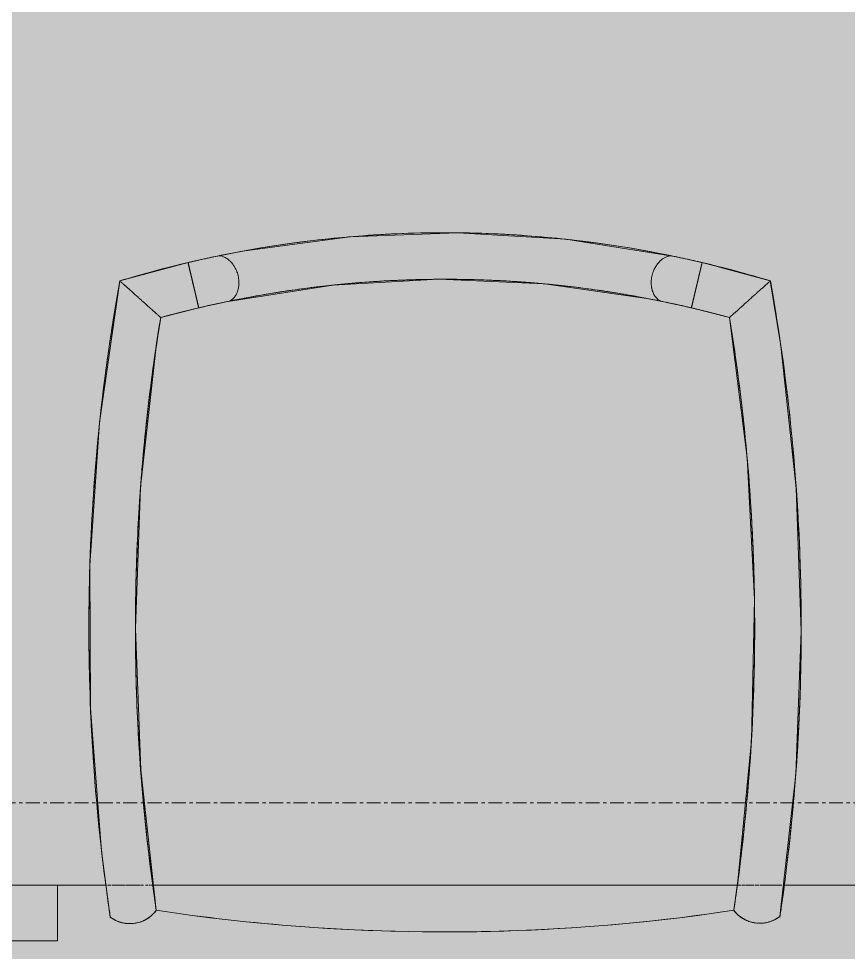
# Model space of a CAD drawing. Header units: inches. Extents: x -203 to 2070, y -968 to 768.
# Drawn here: x 357.58 to 387.41, y -218.68 to -185.12 of the extents above; entities that cross this region are included whole.
import ezdxf

# ---------------------------------------------------------------- set-up
doc = ezdxf.new("R2010")
doc.units = ezdxf.units.IN
doc.header["$MEASUREMENT"] = 0
doc.linetypes.add('Grid Line 1_2_', pattern=[0.875, 0.5, -0.125, 0.125, -0.125])
for name, color, linetype, lineweight in [('A-DETL-GENF', 92, 'Continuous', 9), ('I-FURN', 30, 'Continuous', 9), ('S-GRID', 1, 'Continuous', 9)]:
    doc.layers.add(name, color=color, linetype=linetype, lineweight=lineweight)

# ---------------------------------------------------------------- blocks, each defined once
blk = doc.blocks.new('F-Chairs1 - Side 05-V26-LEVEL 8 - POWER _ SIGNAL')
at = {"layer": 'I-FURN'}
for p, q in [((-9.242, -1.073), (-11.695, -1.733)), ((-9.196, -1.062), (-9.242, -1.073)), ((-8.858, -2.702), (-9.242, -1.073)), ((-9.242, -1.073), (-9.216, -1.182)), ((-9.235, -1.101), (-8.865, -2.674)), ((-8.865, -2.674), (-9.235, -1.101)), ((-9.216, -1.182), (-9.185, -1.312)), ((-9.185, -1.312), (-9.146, -1.48)), ((9.242, -1.073), (8.858, -2.702)), ((9.235, -1.101), (8.863, -2.681)), ((8.863, -2.681), (9.235, -1.101)), ((9.1, -1.677), (9.242, -1.073)), ((9.242, -1.073), (9.196, -1.062)), ((11.695, -1.733), (9.242, -1.073)), ((-9.146, -1.48), (-9.05, -1.887)), ((9.05, -1.887), (9.1, -1.677)), ((-9.05, -1.887), (-9, -2.098)), ((-2.015, -1.726), (-2.068, -1.729)), ((-2.068, -1.729), (-2.015, -1.726)), ((-1.939, -1.722), (-1.877, -1.719)), ((1.877, -1.719), (1.939, -1.722)), ((2.068, -1.729), (2.015, -1.726)), ((2.015, -1.726), (2.068, -1.729)), ((9.007, -2.069), (9.05, -1.887)), ((-9, -2.098), (-8.954, -2.295)), ((-8.954, -2.295), (-8.914, -2.463)), ((8.863, -2.681), (9.007, -2.069)), ((-8.914, -2.463), (-8.884, -2.593)), ((-8.884, -2.593), (-8.865, -2.674)), ((-8.865, -2.674), (-8.858, -2.702)), ((8.858, -2.702), (8.863, -2.681)), ((-10.224, -3.05), (-8.858, -2.702)), ((8.858, -2.702), (10.224, -3.05)), ((-10.988, -18.666), (-10.995, -18.568)), ((-12.562, -20.065), (-12.564, -20.041))]:
    blk.add_line(p, q, dxfattribs=at)
at = {"layer": 'I-FURN', "flags": 128}
for points in [[(8.177, -0.838), (4.337, -0.234), (0.456, -0.003), (-3.429, -0.146), (-7.282, -0.663), (-8.177, -0.838)], [(-7.794, -2.467), (-4.033, -1.884), (-0.232, -1.674), (3.57, -1.838), (7.338, -2.376), (7.794, -2.467)], [(-11.695, -1.733), (-12.419, -6.826), (-12.77, -11.959), (-12.747, -17.103), (-12.348, -22.232), (-12.036, -24.605)], [(12.04, -24.579), (12.61, -19.466), (12.806, -14.326), (12.627, -9.184), (12.075, -4.07), (11.695, -1.733)], [(-10.381, -24.358), (-10.944, -19.307), (-11.133, -14.227), (-10.947, -9.147), (-10.387, -4.095), (-10.224, -3.05)], [(10.224, -3.05), (10.861, -8.093), (11.125, -13.169), (11.014, -18.251), (10.529, -23.311), (10.381, -24.358)], [(-11.157, -24.825), (-10.968, -24.781), (-10.798, -24.711), (-10.654, -24.625), (-10.539, -24.533), (-10.454, -24.448), (-10.4, -24.383), (-10.381, -24.358)], [(10.381, -24.358), (10.4, -24.383), (10.454, -24.446), (10.54, -24.529), (10.655, -24.619), (10.8, -24.703), (10.97, -24.77), (11.158, -24.812)], [(-12.036, -24.605), (-12.011, -24.623), (-11.94, -24.669), (-11.833, -24.726), (-11.696, -24.78), (-11.533, -24.821), (-11.35, -24.838), (-11.157, -24.825)], [(11.158, -24.812), (11.352, -24.823), (11.536, -24.804), (11.699, -24.761), (11.836, -24.705), (11.943, -24.646), (12.014, -24.598), (12.04, -24.579)]]:
    blk.add_lwpolyline(points, dxfattribs=at)
at = {"layer": 'I-FURN'}
for centre, radius, start, end in [((0, -40.335), 40.335, 73.1446, 106.8554), ((0, -40.335), 40.335, 93.394, 97.5178), ((0, -40.335), 40.335, 92.5119, 93.394), ((0, -40.335), 40.335, 87.4881, 92.5119), ((0, -40.335), 40.335, 86.606, 87.4881), ((0, -40.335), 40.335, 82.4822, 86.606), ((0, -40.335), 40.335, 99.3538, 101.5989), ((0, -40.335), 40.335, 97.5178, 99.3538), ((0, -40.335), 40.335, 80.6462, 82.4822), ((0, -40.335), 40.335, 78.4011, 80.6462), ((0, -40.335), 40.335, 102.6775, 102.9879), ((0, -40.335), 40.335, 102.2487, 102.6744), ((0, -40.335), 40.335, 101.6533, 102.1884), ((0, -40.335), 40.335, 77.8116, 78.3467), ((0, -40.335), 40.335, 77.3256, 77.7501), ((0, -40.335), 40.335, 77.0121, 77.3225), ((0, -40.335), 40.335, 103.2455, 106.8554), ((0, -40.335), 40.335, 102.9888, 103.1789), ((0, -40.335), 40.335, 76.8211, 77.0112), ((0, -40.335), 40.335, 73.1446, 76.7545), ((0, -40.335), 38.662, 74.6661, 105.3339), ((0, -40.335), 38.662, 87.2451, 92.7549), ((0, -40.335), 38.662, 87.2451, 92.7549), ((0, -40.335), 38.662, 87.5148, 92.4852), ((57.799, -14.206), 70.605, 169.82435, 179.00397), ((57.799, -14.206), 70.605, 169.82435, 173.55311), ((0, -40.335), 38.662, 94.045, 98.1478), ((0, -40.335), 38.662, 94.045, 98.1478), ((0, -40.335), 38.662, 97.5013, 97.6738), ((0, -40.335), 38.662, 96.8366, 97.5013), ((0, -40.335), 38.662, 94.2867, 96.8366), ((0, -40.335), 38.662, 93.7315, 94.2867), ((0, -40.335), 38.662, 93.117, 94.045), ((0, -40.335), 38.662, 93.117, 94.045), ((0, -40.335), 38.662, 93.0972, 93.7315), ((0, -40.335), 38.662, 92.8747, 93.0839), ((0, -40.335), 38.662, 92.7549, 92.9875), ((0, -40.335), 38.662, 92.7549, 92.9875), ((0, -40.335), 38.662, 92.6577, 92.7825), ((0, -40.335), 38.662, 92.4986, 92.6399), ((0, -40.335), 38.662, 87.3601, 87.5014), ((0, -40.335), 38.662, 87.2175, 87.3423), ((0, -40.335), 38.662, 87.0125, 87.2451), ((0, -40.335), 38.662, 87.0125, 87.2451), ((0, -40.335), 38.662, 86.9508, 87.1253), ((0, -40.335), 38.662, 86.2685, 86.9028), ((0, -40.335), 38.662, 85.955, 86.883), ((0, -40.335), 38.662, 85.955, 86.883), ((0, -40.335), 38.662, 85.7133, 86.2685), ((0, -40.335), 38.662, 81.8522, 85.955), ((0, -40.335), 38.662, 81.8522, 85.955), ((0, -40.335), 38.662, 83.1634, 85.7133), ((0, -40.335), 38.662, 82.4987, 83.1634), ((0, -40.335), 38.662, 82.3262, 82.4987), ((-57.799, -14.206), 70.605, 0.99603, 10.17565), ((-57.799, -14.206), 70.605, 6.451, 10.17565), ((0, -40.335), 38.662, 100.1122, 105.3339), ((0, -40.335), 38.662, 100.1122, 105.3339), ((0, -40.335), 38.662, 100.7167, 103.2455), ((0, -40.335), 38.662, 99.3286, 100.7167), ((0, -40.335), 38.662, 99.5801, 100.1122), ((0, -40.335), 38.662, 99.5801, 100.1122), ((0, -40.335), 38.662, 99.326, 99.5801), ((0, -40.335), 38.662, 99.326, 99.5801), ((0, -40.335), 38.662, 98.9103, 99.3286), ((0, -40.335), 38.662, 98.9724, 99.326), ((0, -40.335), 38.662, 98.9724, 99.326), ((0, -40.335), 38.662, 98.3481, 98.9724), ((0, -40.335), 38.662, 98.3481, 98.9724), ((0, -40.335), 38.662, 98.6332, 98.9103), ((0, -40.335), 38.662, 98.3082, 98.6332), ((0, -40.335), 38.662, 98.1478, 98.3481), ((0, -40.335), 38.662, 98.1478, 98.3481), ((0, -40.335), 38.662, 97.6738, 98.3082), ((0, -40.335), 38.662, 81.6918, 82.3262), ((0, -40.335), 38.662, 81.6519, 81.8522), ((0, -40.335), 38.662, 81.6519, 81.8522), ((0, -40.335), 38.662, 81.3668, 81.6918), ((0, -40.335), 38.662, 81.0276, 81.6519), ((0, -40.335), 38.662, 81.0276, 81.6519), ((0, -40.335), 38.662, 81.0897, 81.3668), ((0, -40.335), 38.662, 80.6714, 81.0897), ((0, -40.335), 38.662, 80.674, 81.0276), ((0, -40.335), 38.662, 80.674, 81.0276), ((0, -40.335), 38.662, 80.4199, 80.674), ((0, -40.335), 38.662, 80.4199, 80.674), ((0, -40.335), 38.662, 79.2833, 80.6714), ((0, -40.335), 38.662, 79.8878, 80.4199), ((0, -40.335), 38.662, 79.8878, 80.4199), ((0, -40.335), 38.662, 74.6661, 79.8878), ((0, -40.335), 38.662, 74.6661, 79.8878), ((0, -40.335), 38.662, 76.7545, 79.2833), ((0, -40.335), 38.662, 104.2897, 105.3339), ((0, -40.335), 38.662, 103.2455, 104.2897), ((0, -40.335), 38.662, 75.7103, 76.7545), ((0, -40.335), 38.662, 74.6661, 75.7103), ((57.799, -14.206), 68.932, 170.68555, 178.94943), ((57.799, -14.206), 68.932, 170.68555, 174.96828), ((57.799, -14.206), 68.932, 170.68555, 174.96828), ((57.799, -14.206), 68.932, 170.68555, 174.79891), ((-57.799, -14.206), 68.932, 1.05057, 9.31445), ((-57.799, -14.206), 68.932, 5.03172, 9.31445), ((-57.799, -14.206), 68.932, 5.03172, 9.31445), ((-57.799, -14.206), 68.932, 5.20087, 9.31445), ((57.799, -14.206), 70.605, 173.55332, 177.28193), ((-57.799, -14.206), 70.605, 2.72629, 6.4509), ((57.799, -14.206), 68.932, 174.80686, 174.98038), ((-57.799, -14.206), 68.932, 5.01953, 5.19293), ((57.799, -14.206), 68.932, 174.98081, 176.40402), ((57.799, -14.206), 68.932, 174.98081, 176.40402), ((57.799, -14.206), 68.932, 175.13146, 176.40416), ((57.799, -14.206), 68.932, 174.98038, 175.13107), ((-57.799, -14.206), 68.932, 4.86871, 5.01953), ((-57.799, -14.206), 68.932, 3.59598, 5.01919), ((-57.799, -14.206), 68.932, 3.59598, 5.01919), ((-57.799, -14.206), 68.932, 3.59571, 4.86854), ((57.799, -14.206), 68.932, 176.40402, 178.94943), ((57.799, -14.206), 68.932, 176.40402, 178.94943), ((57.799, -14.206), 68.932, 176.40416, 178.92047), ((-57.799, -14.206), 68.932, 1.85643, 3.59598), ((-57.799, -14.206), 68.932, 1.85643, 3.59598), ((-57.799, -14.206), 68.932, 1.40712, 3.59571), ((57.799, -14.206), 70.605, 177.28228, 178.87472), ((-57.799, -14.206), 70.605, 359.00156, 2.72616), ((-57.799, -14.206), 68.932, 1.34675, 1.85643), ((-57.799, -14.206), 68.932, 1.34675, 1.85643), ((-57.799, -14.206), 68.932, 1.07911, 1.40712), ((-57.799, -14.206), 68.932, 1.05057, 1.34675), ((-57.799, -14.206), 68.932, 1.05057, 1.34675), ((57.799, -14.206), 70.605, 178.90345, 181.01076), ((57.799, -14.206), 70.605, 179.00397, 188.46918), ((57.799, -14.206), 68.932, 178.94943, 188.46918), ((57.799, -14.206), 68.932, 178.94943, 179.25127), ((57.799, -14.206), 68.932, 178.94943, 179.25127), ((57.799, -14.206), 68.932, 178.96994, 179.25042), ((-57.799, -14.206), 68.932, 351.53082, 1.05057), ((-57.799, -14.206), 68.932, 0.88407, 1.05057), ((-57.799, -14.206), 68.932, 0.88407, 1.05057), ((-57.799, -14.206), 68.932, 0.74938, 1.02966), ((-57.799, -14.206), 70.605, 351.53082, 0.99603), ((57.799, -14.206), 68.932, 179.25127, 182.33188), ((57.799, -14.206), 68.932, 179.25127, 182.33188), ((57.799, -14.206), 68.932, 179.25042, 179.54756), ((-57.799, -14.206), 68.932, 0.74873, 0.88116), ((-57.799, -14.206), 68.932, 0.74873, 0.88116), ((-57.799, -14.206), 68.932, 0.42286, 0.74938), ((-57.799, -14.206), 68.932, 0.19122, 0.74873), ((-57.799, -14.206), 68.932, 0.19122, 0.74873), ((57.799, -14.206), 68.932, 179.57736, 179.70845), ((-57.799, -14.206), 68.932, 359.73817, 0.42264), ((57.799, -14.206), 68.932, 179.70845, 182.3298), ((-57.799, -14.206), 68.932, 357.66812, 0.19122), ((-57.799, -14.206), 68.932, 357.66812, 0.19122), ((-57.799, -14.206), 68.932, 357.66849, 359.73817), ((-57.799, -14.206), 70.605, 355.27682, 359.00142), ((57.799, -14.206), 70.605, 181.01125, 184.73961), ((57.799, -14.206), 68.932, 182.3298, 183.71571), ((57.799, -14.206), 68.932, 182.33188, 183.62751), ((57.799, -14.206), 68.932, 182.33188, 183.62751), ((-57.799, -14.206), 68.932, 356.28366, 357.66849), ((-57.799, -14.206), 68.932, 356.32675, 357.66812), ((-57.799, -14.206), 68.932, 356.32675, 357.66812), ((57.799, -14.206), 68.932, 183.62751, 183.85438), ((57.799, -14.206), 68.932, 183.70931, 183.85438), ((57.799, -14.206), 68.932, 183.72166, 183.85993), ((-57.799, -14.206), 68.932, 356.13974, 356.27773), ((-57.799, -14.206), 68.932, 356.13931, 356.25766), ((-57.799, -14.206), 68.932, 356.13931, 356.25766), ((57.799, -14.206), 68.932, 183.86069, 187.71488), ((57.799, -14.206), 68.932, 183.86069, 187.71488), ((57.799, -14.206), 68.932, 183.86444, 184.02236), ((57.799, -14.206), 68.932, 184.02327, 184.2414), ((-57.799, -14.206), 68.932, 352.28512, 356.13931), ((-57.799, -14.206), 68.932, 352.28512, 356.13931), ((-57.799, -14.206), 68.932, 352.28536, 355.97673), ((-57.799, -14.206), 68.932, 355.97699, 356.13974), ((57.799, -14.206), 68.932, 184.2414, 187.71453), ((57.799, -14.206), 70.605, 184.75956, 187.5306), ((-57.799, -14.206), 70.605, 352.46934, 355.27667), ((57.799, -14.206), 70.605, 187.5306, 188.46918), ((57.799, -14.206), 68.932, 187.71488, 188.46918), ((57.799, -14.206), 68.932, 187.71488, 188.46918), ((57.799, -14.206), 68.932, 187.71453, 188.46918), ((-57.799, -14.206), 68.932, 351.53082, 352.28512), ((-57.799, -14.206), 68.932, 351.53082, 352.28512), ((-57.799, -14.206), 68.932, 351.53082, 352.28536), ((-57.799, -14.206), 70.605, 351.55193, 352.46934), ((-11.331, -23.657), 1.181, 233.3697, 323.5686), ((-11.331, -23.657), 1.181, 312.227, 318.2596), ((-11.331, -23.657), 1.181, 318.2743, 322.1782), ((0, 44.544), 69.68, 261.43212, 278.56788), ((0, 44.544), 69.68, 261.43212, 265.71606), ((0, 44.544), 69.68, 261.43212, 278.56788), ((0, 44.544), 69.68, 265.71606, 278.56788), ((11.32, -23.642), 1.181, 217.315, 307.5275), ((11.32, -23.642), 1.181, 218.6849, 222.5379), ((11.32, -23.642), 1.181, 222.5396, 228.5111), ((-11.331, -23.657), 1.181, 234.7796, 238.7179), ((-11.331, -23.657), 1.181, 238.7253, 244.758), ((-11.331, -23.657), 1.181, 247.1977, 251.8355), ((-11.331, -23.657), 1.181, 251.8554, 258.0639), ((-11.331, -23.657), 1.181, 260.1402, 269.0597), ((-11.331, -23.657), 1.181, 274.0857, 278.5104), ((-11.331, -23.657), 1.181, 278.5282, 282.8621), ((-11.331, -23.657), 1.181, 287.9758, 297.7975), ((-11.331, -23.657), 1.181, 298.8314, 305.1492), ((-11.331, -23.657), 1.181, 305.1735, 309.7365), ((11.32, -23.642), 1.181, 231.1729, 235.5428), ((11.32, -23.642), 1.181, 235.5498, 243.09), ((11.32, -23.642), 1.181, 243.8054, 252.6812), ((11.32, -23.642), 1.181, 257.9769, 262.1071), ((11.32, -23.642), 1.181, 262.1174, 266.8039), ((11.32, -23.642), 1.181, 271.6031, 280.5478), ((11.32, -23.642), 1.181, 282.9504, 288.865), ((11.32, -23.642), 1.181, 288.8834, 293.7319), ((11.32, -23.642), 1.181, 295.9856, 302.0864), ((11.32, -23.642), 1.181, 302.1085, 306.0957)]:
    blk.add_arc(centre, radius, start, end, dxfattribs=at)
for points, knots in [([(-9.242, -1.073), (-9.241, -1.073), (-9.21, -1.066), (-9.058, -1.03), (-8.742, -0.958), (-8.385, -0.881), (-8.177, -0.838)], [0, 0, 0, 0, 0.2, 0.4, 0.7, 1, 1, 1, 1]), ([(-8.177, -0.838), (-8.11, -0.825), (-8.002, -0.838), (-7.863, -0.912), (-7.786, -0.97), (-7.727, -1.022), (-7.68, -1.072), (-7.644, -1.116), (-7.61, -1.163), (-7.567, -1.227), (-7.521, -1.312), (-7.483, -1.399), (-7.452, -1.494), (-7.428, -1.594), (-7.415, -1.685), (-7.41, -1.768), (-7.412, -1.846), (-7.419, -1.921), (-7.429, -1.991), (-7.445, -2.056), (-7.465, -2.119), (-7.489, -2.177), (-7.523, -2.247), (-7.574, -2.323), (-7.665, -2.417), (-7.74, -2.455), (-7.794, -2.467)], [-1, -1, -1, -1, -0.861111, -0.791667, -0.756944, -0.722222, -0.6875, -0.670139, -0.652778, -0.618056, -0.583333, -0.548611, -0.513889, -0.479167, -0.444444, -0.416667, -0.388889, -0.361111, -0.333333, -0.305556, -0.277778, -0.25, -0.222222, -0.166667, -0.111111, 0, 0, 0, 0]), ([(7.794, -2.467), (7.727, -2.453), (7.635, -2.398), (7.539, -2.275), (7.495, -2.191), (7.465, -2.119), (7.444, -2.054), (7.431, -1.999), (7.422, -1.942), (7.413, -1.865), (7.41, -1.768), (7.416, -1.673), (7.432, -1.574), (7.458, -1.474), (7.488, -1.387), (7.521, -1.312), (7.558, -1.244), (7.598, -1.18), (7.639, -1.122), (7.682, -1.07), (7.727, -1.023), (7.774, -0.98), (7.836, -0.931), (7.915, -0.882), (8.039, -0.832), (8.123, -0.827), (8.177, -0.838)], [-1, -1, -1, -1, -0.861111, -0.791667, -0.756944, -0.722222, -0.6875, -0.670139, -0.652778, -0.618056, -0.583333, -0.548611, -0.513889, -0.479167, -0.444444, -0.416667, -0.388889, -0.361111, -0.333333, -0.305556, -0.277778, -0.25, -0.222222, -0.166667, -0.111111, 0, 0, 0, 0]), ([(8.177, -0.838), (8.316, -0.866), (8.567, -0.92), (8.914, -0.997), (9.173, -1.057), (9.24, -1.073), (9.242, -1.073)], [0, 0, 0, 0, 0.2, 0.4, 0.7, 1, 1, 1, 1]), ([(-11.695, -1.733), (-11.696, -1.734), (-11.686, -1.742), (-11.654, -1.77), (-11.617, -1.803), (-11.584, -1.832), (-11.546, -1.866), (-11.511, -1.897), (-11.481, -1.923), (-11.451, -1.95), (-11.41, -1.987), (-11.359, -2.033), (-11.306, -2.08), (-11.251, -2.129), (-11.194, -2.18), (-11.137, -2.232), (-11.078, -2.284), (-11.018, -2.336), (-10.959, -2.39), (-10.9, -2.443), (-10.841, -2.495), (-10.782, -2.548), (-10.725, -2.6), (-10.669, -2.651), (-10.613, -2.699), (-10.56, -2.747), (-10.509, -2.793), (-10.461, -2.837), (-10.416, -2.877), (-10.374, -2.914), (-10.336, -2.948), (-10.303, -2.979), (-10.275, -3.004), (-10.253, -3.023), (-10.231, -3.042), (-10.224, -3.049), (-10.224, -3.05)], [-1, -1, -1, -1, -0.944444, -0.888889, -0.861111, -0.833333, -0.805556, -0.777778, -0.763889, -0.75, -0.722222, -0.694444, -0.666667, -0.638889, -0.611111, -0.583333, -0.555556, -0.527778, -0.5, -0.472222, -0.444444, -0.416667, -0.388889, -0.361111, -0.333333, -0.305556, -0.277778, -0.25, -0.222222, -0.194444, -0.166667, -0.138889, -0.111111, -0.083333, -0.055556, 0, 0, 0, 0]), ([(10.224, -3.05), (10.224, -3.049), (10.231, -3.042), (10.253, -3.023), (10.275, -3.004), (10.303, -2.979), (10.336, -2.948), (10.374, -2.914), (10.409, -2.883), (10.438, -2.857), (10.469, -2.83), (10.509, -2.793), (10.56, -2.747), (10.613, -2.699), (10.669, -2.651), (10.725, -2.6), (10.782, -2.548), (10.841, -2.495), (10.9, -2.443), (10.959, -2.389), (11.018, -2.336), (11.078, -2.284), (11.137, -2.231), (11.194, -2.18), (11.251, -2.129), (11.306, -2.08), (11.359, -2.033), (11.41, -1.987), (11.459, -1.943), (11.504, -1.903), (11.546, -1.866), (11.584, -1.832), (11.617, -1.803), (11.654, -1.77), (11.686, -1.742), (11.696, -1.734), (11.695, -1.733)], [-1, -1, -1, -1, -0.944444, -0.916667, -0.888889, -0.861111, -0.833333, -0.805556, -0.777778, -0.763889, -0.75, -0.722222, -0.694444, -0.666667, -0.638889, -0.611111, -0.583333, -0.555556, -0.527778, -0.5, -0.472222, -0.444444, -0.416667, -0.388889, -0.361111, -0.333333, -0.305556, -0.277778, -0.25, -0.222222, -0.194444, -0.166667, -0.138889, -0.111111, -0.055556, 0, 0, 0, 0]), ([(-7.794, -2.467), (-7.932, -2.495), (-8.183, -2.549), (-8.53, -2.626), (-8.79, -2.686), (-8.857, -2.701), (-8.858, -2.702)], [0, 0, 0, 0, 0.2, 0.4, 0.7, 1, 1, 1, 1]), ([(8.858, -2.702), (8.857, -2.701), (8.827, -2.694), (8.674, -2.659), (8.359, -2.587), (8.002, -2.51), (7.794, -2.467)], [0, 0, 0, 0, 0.2, 0.4, 0.7, 1, 1, 1, 1])]:
    blk.add_open_spline(points, degree=3, knots=knots, dxfattribs=at)
blk = doc.blocks.new('Rectangular Table - Rectangular Table-5580292-LEVEL 8 - POWER _ SIGNAL')
at = {"layer": 'I-FURN'}
for p, q in [((-28, 15), (-30, 15)), ((-30, 15), (-30, 13)), ((-30, 13), (-30, 15)), ((-30, 15), (-28, 15)), ((30, 15), (-30, 15)), ((-30, 15), (-30, 12.856)), ((-30, 12.856), (-30, 15)), ((-30, 15), (30, 15)), ((-28, 13), (-28, 15)), ((-28, 15), (-28, 13)), ((28, 15), (28, 13)), ((30, 15), (28, 15)), ((28, 15), (30, 15)), ((28, 13), (28, 15)), ((30, 13), (30, 15)), ((30, 15), (30, 13)), ((30, -15), (30, 15)), ((30, 15), (30, -15)), ((-30, 13), (-28, 13)), ((-28, 13), (-30, 13)), ((-30, 12.833), (-30, 12.781)), ((-30, 12.781), (-30, 12.833)), ((-30, 12.755), (-30, 12.666)), ((-30, 12.666), (-30, 12.755)), ((28, 13), (30, 13)), ((30, 13), (28, 13)), ((-30, 12.661), (-30, 12.558)), ((-30, 12.558), (-30, 12.661)), ((-30, 12.525), (-30, 12.393)), ((-30, 12.393), (-30, 12.525)), ((-30, 12.364), (-30, 12.222)), ((-30, 12.222), (-30, 12.364)), ((-30, 12.178), (-30, 12.01)), ((-30, 12.01), (-30, 12.178)), ((-30, 11.986), (-30, 11.822)), ((-30, 11.822), (-30, 11.986)), ((-30, 11.797), (-30, 11.652)), ((-30, 11.652), (-30, 11.797)), ((-30, 11.616), (-30, 11.48)), ((-30, 11.48), (-30, 11.616)), ((-30, 11.47), (-30, 11.363)), ((-30, 11.363), (-30, 11.47)), ((-30, 11.341), (-30, 11.254)), ((-30, 11.254), (-30, 11.341)), ((-30, 11.253), (-30, 11.198)), ((-30, 11.198), (-30, 11.253)), ((-30, 11.169), (-30, -9.682)), ((-30, -9.682), (-30, 11.169)), ((-30, -9.701), (-30, -9.757)), ((-30, -9.757), (-30, -9.701)), ((-30, -9.768), (-30, -9.852)), ((-30, -9.852), (-30, -9.768)), ((-30, -9.864), (-30, -9.973)), ((-30, -9.973), (-30, -9.864)), ((-30, -10.009), (-30, -10.127)), ((-30, -10.127), (-30, -10.009)), ((-30, -10.142), (-30, -10.494)), ((-30, -10.494), (-30, -10.142)), ((-30, -10.536), (-30, -10.688)), ((-30, -10.688), (-30, -10.536)), ((-30, -10.707), (-30, -10.863)), ((-30, -10.863), (-30, -10.707)), ((-30, -10.892), (-30, -11.027)), ((-30, -11.027), (-30, -10.892)), ((-30, -11.064), (-30, -11.166)), ((-30, -11.166), (-30, -11.064)), ((-30, -11.185), (-30, -11.267)), ((-30, -11.267), (-30, -11.185)), ((-30, -11.277), (-30, -11.333)), ((-30, -11.333), (-30, -11.277)), ((-30, -11.361), (-30, -15)), ((-30, -15), (-30, -11.361)), ((-28, -13), (-30, -13)), ((-30, -13), (-30, -15)), ((-30, -15), (-30, -13)), ((-30, -13), (-28, -13)), ((-28, -15), (-28, -13)), ((-28, -13), (-28, -15)), ((30, -13), (28, -13)), ((28, -13), (28, -15)), ((28, -15), (28, -13)), ((28, -13), (30, -13)), ((30, -15), (30, -13)), ((30, -13), (30, -15)), ((-30, -15), (-28, -15)), ((-28, -15), (-30, -15)), ((-30, -15), (-27.108, -15)), ((-27.108, -15), (-30, -15)), ((-27.044, -15), (-26.917, -15)), ((-26.917, -15), (-27.044, -15)), ((-26.909, -15), (-26.267, -15)), ((-26.267, -15), (-26.909, -15)), ((-26.228, -15), (-26.083, -15)), ((-26.083, -15), (-26.228, -15)), ((-26.041, -15), (-25.736, -15)), ((-25.736, -15), (-26.041, -15)), ((-25.717, -15), (-25.627, -15)), ((-25.627, -15), (-25.717, -15)), ((-25.584, -15), (-25.506, -15)), ((-25.506, -15), (-25.584, -15)), ((-25.503, -15), (-25.457, -15)), ((-25.457, -15), (-25.503, -15)), ((-25.418, -15), (-4.459, -15)), ((-4.459, -15), (-25.418, -15)), ((-4.426, -15), (-4.378, -15)), ((-4.378, -15), (-4.426, -15)), ((-4.354, -15), (-4.283, -15)), ((-4.283, -15), (-4.354, -15)), ((-4.258, -15), (-4.168, -15)), ((-4.168, -15), (-4.258, -15)), ((-4.163, -15), (-4.009, -15)), ((-4.009, -15), (-4.163, -15)), ((-3.984, -15), (-3.45, -15)), ((-3.45, -15), (-3.984, -15)), ((-3.42, -15), (-2.968, -15)), ((-2.968, -15), (-3.42, -15)), ((-2.936, -15), (-2.866, -15)), ((-2.866, -15), (-2.936, -15)), ((-2.85, -15), (-2.801, -15)), ((-2.801, -15), (-2.85, -15)), ((-2.769, -15), (1.892, -15)), ((1.892, -15), (-2.769, -15)), ((1.956, -15), (2.083, -15)), ((2.083, -15), (1.956, -15)), ((2.091, -15), (2.733, -15)), ((2.733, -15), (2.091, -15)), ((2.772, -15), (2.917, -15)), ((2.917, -15), (2.772, -15)), ((2.959, -15), (3.264, -15)), ((3.264, -15), (2.959, -15)), ((3.283, -15), (3.373, -15)), ((3.373, -15), (3.283, -15)), ((3.416, -15), (3.494, -15)), ((3.494, -15), (3.416, -15)), ((3.497, -15), (3.543, -15)), ((3.543, -15), (3.497, -15)), ((3.582, -15), (24.541, -15)), ((24.541, -15), (3.582, -15)), ((24.574, -15), (24.622, -15)), ((24.622, -15), (24.574, -15)), ((24.646, -15), (24.717, -15)), ((24.717, -15), (24.646, -15)), ((24.742, -15), (24.837, -15)), ((24.837, -15), (24.742, -15)), ((24.901, -15), (24.991, -15)), ((24.991, -15), (24.901, -15)), ((25.016, -15), (25.55, -15)), ((25.55, -15), (25.016, -15)), ((25.58, -15), (26.032, -15)), ((26.032, -15), (25.58, -15)), ((26.064, -15), (26.134, -15)), ((26.134, -15), (26.064, -15)), ((26.15, -15), (26.199, -15)), ((26.199, -15), (26.15, -15)), ((26.231, -15), (30, -15)), ((30, -15), (26.231, -15)), ((28, -15), (30, -15)), ((30, -15), (28, -15))]:
    blk.add_line(p, q, dxfattribs=at)

msp = doc.modelspace()

# ---------------------------------------------------------------- hatches: boundary and pattern name
at = {"layer": 'A-DETL-GENF'}
h = msp.add_hatch(color=9, dxfattribs=at)
h.paths.add_polyline_path([(131.765, -847.993), (290.739, -780.498), (227.708, -632.005), (203.298, -642.367), (194.97, -622.748), (199.228, -620.941), (205.748, -636.302), (297.876, -597.196), (299.683, -601.453), (231.965, -630.198), (294.997, -778.691), (401.085, -733.649), (338.057, -585.165), (336.503, -585.824), (334.696, -581.567), (419.282, -545.663), (421.089, -549.92), (342.314, -583.358), (405.342, -731.842), (515.313, -685.152), (511.688, -685.152), (511.688, -619.403), (491.895, -619.403), (491.895, -612.403), (492.007, -612.403), (492.007, -532.938), (471.733, -532.938), (471.733, -528.422), (457.909, -534.291), (456.102, -530.033), (470.83, -523.782), (471.733, -525.91), (471.733, -508.938), (495.733, -508.938), (495.733, -510.528), (555.671, -510.528), (555.671, -394.75), (560.671, -394.75), (560.671, -437.313), (560.171, -437.313), (560.171, -441.938), (560.671, -441.938), (560.671, -498.09), (620.882, -498.09), (620.882, -477.652), (625.882, -477.652), (625.882, -500.465), (758.507, -500.465), (758.465, -433.935), (754.233, -433.935), (754.233, -433.435), (758.507, -433.435), (758.507, -376.936), (697.483, -376.936), (697.483, -433.435), (721.733, -433.435), (721.733, -433.935), (693.483, -433.935), (693.483, -433.435), (696.983, -433.425), (696.983, -376.936), (661.483, -376.936), (661.483, -433.435), (660.983, -433.435), (660.983, -376.936), (625.459, -376.936), (625.459, -433.435), (624.19, -433.435), (624.19, -433.935), (625.459, -433.935), (625.459, -441.938), (600.171, -441.938), (600.171, -437.313), (620.834, -437.313), (620.834, -304.375), (601.171, -304.375), (601.171, -299.75), (634.608, -299.75), (634.608, -357.01), (665.484, -357.01), (665.484, -344.95), (665.984, -344.95), (665.984, -357.01), (696.983, -357.01), (696.983, -299.95), (699.233, -299.95), (699.233, -300.45), (697.483, -300.45), (697.483, -357.01), (733.483, -357.01), (733.483, -300.45), (731.733, -300.45), (731.733, -299.95), (757.709, -299.95), (757.709, -300.45), (733.983, -300.45), (733.983, -357.01), (793.959, -357.01), (793.959, -300.45), (790.209, -300.45), (790.209, -299.95), (793.959, -299.95), (793.959, -230.991), (634.983, -230.991), (634.983, -254.991), (560.671, -254.977), (560.671, -299.75), (561.171, -299.75), (561.171, -304.375), (560.671, -304.375), (560.671, -346.75), (555.671, -346.75), (555.671, -249.977), (564.591, -249.977), (564.591, -200.842), (575.841, -200.842), (575.841, -243.741), (630.358, -243.741), (630.358, -224.991), (674.858, -224.991), (674.858, -160.842), (555.736, -160.842), (555.736, 0.658), (596.733, 0.658), (596.733, -16.342), (638.734, -16.342), (638.734, 0.658), (700.733, 0.658), (700.733, -16.342), (742.734, -16.342), (742.734, 0.658), (766.798, 0.658), (766.798, 103.433), (726.046, 103.433), (726.046, 294.149), (766.798, 294.149), (766.798, 350.668), (785.11, 350.668), (785.11, 346.918), (771.423, 346.918), (771.423, 227.057), (826.798, 227.057), (826.798, 228.744), (831.423, 228.744), (831.423, 268.744), (826.798, 268.744), (826.798, 346.918), (825.11, 346.918), (825.11, 350.668), (1166.985, 350.668), (1166.985, 227.057), (1492.421, 227.057), (1492.421, 350.668), (1553.421, 350.668), (1553.421, 351.587), (1718.671, 351.587), (1718.671, 360.587), (1723.296, 360.587), (1723.296, 351.587), (1910.234, 351.587), (1910.234, 580.432), (-120.353, 580.432), (-120.353, 406.962), (48.708, 406.962), (48.708, 428.911), (66.733, 428.911), (66.733, 424.286), (53.333, 424.286), (53.333, 330.65), (48.708, 330.65), (48.708, 402.337), (-120.353, 402.337), (-120.353, 286.962), (48.708, 286.962), (48.708, 290.65), (53.333, 290.65), (53.333, 280.65), (48.708, 280.65), (48.708, 282.337), (-120.353, 282.337), (-120.353, 166.962), (48.708, 166.962), (48.708, 240.65), (53.333, 240.65), (53.333, 160.65), (48.708, 160.65), (48.708, 162.337), (-120.353, 162.337), (-120.353, 0.55), (-80.763, 0.55), (-80.763, -14.038), (48.708, -14.038), (48.708, 120.65), (53.333, 120.65), (53.333, -25.35), (48.708, -25.35), (48.708, -18.663), (-80.763, -18.663), (-80.763, -30.95), (-120.353, -30.95), (-120.353, -193.038), (48.708, -193.038), (48.708, -65.35), (53.333, -65.35), (53.333, -220.931), (67.875, -255.189), (63.618, -256.996), (48.708, -221.872), (48.708, -197.663), (-120.353, -197.663), (-120.353, -254.169), (-74.953, -361.104), (79.906, -295.37), (79.247, -293.817), (83.504, -292.009), (138.945, -422.619), (134.687, -424.426), (81.714, -299.627), (-73.145, -365.361), (42.288, -637.246), (197.126, -571.521), (169.072, -505.43), (173.329, -503.623), (203.19, -573.972), (182.939, -582.568), (183.599, -584.121), (179.341, -585.928), (178.682, -584.375), (44.096, -641.503), (118.317, -816.32)], flags=0)
h.paths.add_polyline_path([(225.756, -805.76), (216.377, -783.669), (238.468, -774.289), (247.847, -796.381), (227.708, -804.931)], flags=0)
h.paths.add_polyline_path([(446.67, -711.967), (437.29, -689.876), (459.382, -680.497), (468.761, -702.588), (455.331, -708.29)], flags=0)
h.paths.add_polyline_path([(516.313, -684.727), (893.341, -524.653), (963.741, -524.653), (963.741, -523.313), (943.942, -523.313), (943.942, -499.313), (963.741, -499.313), (963.741, -496.938), (968.741, -496.938), (968.741, -456.938), (963.741, -456.938), (963.741, -457.438), (946.483, -457.438), (946.483, -308.857), (799.959, -308.857), (799.959, -363.01), (764.507, -363.01), (764.507, -516.528), (744.733, -516.528), (744.733, -518.833), (942.733, -518.833), (942.733, -523.833), (744.733, -523.833), (744.733, -532.938), (725.257, -532.938), (725.257, -561.419), (744.733, -561.419), (744.733, -585.419), (725.257, -585.419), (725.257, -591.535), (659.618, -619.403), (590.813, -619.403), (590.813, -647.064), (516.734, -647.064), (516.734, -643.564), (587.313, -643.564), (587.313, -619.403), (516.313, -619.403), (516.313, -647.064)], flags=0)
h.paths.add_polyline_path([(641.707, -612.403), (658.194, -612.403), (718.257, -586.902), (718.257, -516.528), (499.007, -516.528), (499.007, -612.403), (590.813, -612.403)], flags=0)
h.paths.add_polyline_path([(266.064, -553.393), (246.274, -506.728), (353.031, -461.403), (225.016, -159.886), (118.317, -205.398), (108.247, -181.678), (108.247, 5.055), (112.872, 5.055), (112.872, -31.038), (203.256, -31.038), (203.256, 5.055), (260.176, 5.055), (261.125, 4.105), (257.733, 4.105), (257.733, 0.956), (258.26, 0.43), (250.872, 0.43), (250.872, -35.663), (237.046, -35.663), (237.046, -149.243), (363.421, -149.243), (363.421, -0.52), (297.733, -0.52), (297.733, 4.105), (495.733, 4.105), (495.733, -81.52), (491.108, -81.52), (491.108, -0.52), (368.046, -0.52), (368.046, -149.243), (491.108, -149.243), (491.108, -121.52), (495.733, -121.52), (495.733, -271.649), (491.108, -271.649), (491.108, -229.938), (467.108, -229.938), (467.108, -196.207), (491.108, -196.207), (491.108, -153.868), (237.046, -153.868), (237.046, -179.264), (294.818, -315.336), (491.108, -315.336), (491.108, -311.649), (495.733, -311.649), (495.733, -455.177), (418.473, -487.972), (416.666, -483.715), (491.108, -452.116), (491.108, -319.961), (296.781, -319.961), (373.996, -501.827), (379.846, -499.344), (381.653, -503.601), (372.581, -507.452), (361.981, -482.485), (304.778, -506.766), (315.233, -531.397), (266.311, -553.283)], flags=0)
h.paths.add_polyline_path([(266.311, -548.216), (309.203, -529.028), (293.381, -491.753), (250.134, -510.114), (250.176, -510.213), (271.827, -501.021), (281.206, -523.112), (259.555, -532.304), (266.064, -547.635)], flags=0)
h.paths.add_polyline_path([(3.309, -538.977), (3.308, -538.975), (-6.071, -516.886), (16.021, -507.507), (25.4, -529.598), (5.115, -538.21)], flags=0)
h.paths.add_polyline_path([(27.391, -520.282), (25.502, -516.06), (150.976, -462.799), (150.317, -461.246), (154.574, -459.439), (157.7, -466.803), (153.442, -468.61), (152.783, -467.057), (30.575, -518.931)], flags=0)
h.paths.add_polyline_path([(620.882, -510.528), (720.733, -510.528), (720.733, -508.938), (744.733, -508.938), (744.733, -510.528), (758.507, -510.528), (758.507, -505.09), (560.671, -505.09), (560.671, -510.528), (584.664, -510.528)], flags=0)
h.paths.add_polyline_path([(302.971, -502.509), (360.174, -478.228), (354.838, -465.66), (297.639, -489.945), (302.682, -501.827)], flags=0)
h.paths.add_polyline_path([(963.741, -452.438), (963.741, -308.857), (951.483, -308.857), (951.483, -452.438)], flags=0)
h.paths.add_polyline_path([(656.69, -433.935), (656.69, -433.435), (660.983, -433.435), (660.983, -433.935)], flags=0)
h.paths.add_polyline_path([(661.483, -370.936), (758.507, -370.936), (758.507, -363.01), (625.459, -363.01), (625.459, -370.936), (660.983, -370.936)], flags=0)
h.paths.add_polyline_path([(625.459, -357.01), (631.108, -357.01), (631.108, -304.375), (625.459, -304.375), (625.459, -305.463)], flags=0)
h.paths.add_polyline_path([(968.741, -347.363), (968.741, -342.738), (967.221, -342.738), (967.221, -347.363), (967.696, -347.363)], flags=0)
h.paths.add_polyline_path([(800.582, -303.857), (963.741, -303.857), (963.741, -267.336), (968.741, -267.336), (968.741, -227.336), (965.733, -227.326), (965.733, -224.717), (769.735, -224.717), (769.735, -224.991), (799.959, -224.991), (799.959, -303.857)], flags=0)
h.paths.add_polyline_path([(739.484, -224.991), (766.235, -224.991), (766.235, -205.938), (679.483, -205.938), (679.483, -224.991)], flags=0)
h.paths.add_polyline_path([(968.132, -222.326), (968.132, -204.939), (965.442, -204.939), (965.442, -199.939), (988.733, -199.939), (988.733, -161.745), (993.733, -161.745), (993.733, -121.745), (988.733, -121.745), (988.733, -121.342), (980.108, -121.342), (980.108, -122.592), (769.735, -122.592), (769.735, -217.717), (965.733, -217.717), (965.733, -222.326)], flags=0)
h.paths.add_polyline_path([(491.108, -201.315), (491.108, -200.832), (471.733, -200.832), (471.733, -201.315), (488.713, -201.315)], flags=0)
h.paths.add_polyline_path([(680.606, -201.313), (766.235, -201.313), (766.235, -119.342), (679.483, -119.342), (679.483, -201.313)], flags=0)
h.paths.add_polyline_path([(412.522, -195.513), (412.522, -195.513), (412.325, -195.458)], flags=0)
h.paths.add_polyline_path([(383.522, -195.513), (383.522, -195.513), (383.325, -195.458)], flags=0)
h.paths.add_polyline_path([(232.421, -168.371), (232.421, -156.727), (228.235, -158.513), (228.985, -160.279)], flags=0)
h.paths.add_polyline_path([(668.233, -146.842), (668.233, -111.342), (771.733, -111.342), (771.733, -24.342), (569.736, -24.342), (569.736, -146.842), (584.664, -146.842)], flags=0)
h.paths.add_polyline_path([(866.109, -111.342), (979.733, -111.342), (979.733, -24.342), (776.358, -24.342), (776.358, -111.342), (793.778, -111.342)], flags=0)
h.paths.add_polyline_path([(246.247, -31.038), (246.247, -29.342), (237.046, -29.342), (237.046, -31.038)], flags=0)
h.paths.add_polyline_path([(207.881, -31.038), (232.421, -31.038), (232.379, -29.342), (220.733, -29.342), (220.733, -1.342), (246.247, -1.342), (246.247, 0.43), (207.881, 0.43), (207.881, -29.342)], flags=0)
h.paths.add_polyline_path([(-93.752, -27.45), (-84.263, -27.45), (-84.263, -27.342), (-117.752, -27.342), (-117.752, -2.95), (-120.353, -2.95), (-120.353, -27.45), (-117.752, -27.45)], flags=0)
h.paths.add_polyline_path([(928.61, -16.342), (950.734, -16.342), (950.734, 0.658), (908.733, 0.658), (908.733, -16.342)], flags=0)
h.paths.add_polyline_path([(846.734, -16.342), (846.734, 0.658), (804.733, 0.658), (804.733, -16.342)], flags=0)
h.paths.add_polyline_path([(1231.173, 70.918), (1235.734, 70.918), (1235.734, 94.855), (1227.423, 94.855), (1227.423, 99.48), (1235.734, 99.48), (1235.734, 100.105), (1329.423, 100.105), (1329.423, 222.432), (1167.423, 222.432), (1167.423, 70.918), (1230.548, 70.918)], flags=0)
h.paths.add_polyline_path([(1471.36, 70.918), (1473.048, 70.918), (1473.048, 222.432), (1334.048, 222.396), (1334.048, 100.105), (1413.734, 100.105), (1413.734, 70.918), (1455.539, 70.918)], flags=0)
h.paths.add_polyline_path([(584.664, 72.48), (430.421, 72.48), (430.421, 109.37), (435.046, 109.37), (435.046, 77.105), (557.421, 77.105), (557.421, 182.432), (528.421, 182.432), (528.421, 187.244), (533.046, 187.244), (533.046, 187.057), (557.421, 187.057), (557.421, 226.432), (533.046, 226.432), (533.046, 226.244), (528.421, 226.244), (528.421, 226.432), (396.046, 226.432), (396.046, 151.057), (436.944, 151.057), (436.944, 146.432), (354.944, 146.432), (354.944, 151.057), (378.944, 151.057), (378.944, 226.432), (229.669, 226.432), (229.669, 187.335), (265.356, 187.335), (265.356, 182.71), (229.669, 182.71), (229.669, 77.105), (354.944, 77.109), (354.944, 109.37), (359.569, 109.37), (359.569, 72.48), (108.247, 72.48), (108.247, 129.022), (112.872, 129.022), (112.872, 77.105), (225.044, 77.105), (225.044, 176.71), (112.872, 176.71), (112.872, 169.022), (108.247, 169.022), (108.247, 181.335), (225.044, 181.335), (225.044, 348.744), (107.247, 348.744), (107.247, 353.369), (229.669, 353.369), (229.669, 231.057), (557.421, 231.057), (557.421, 353.369), (589.733, 353.369), (589.733, 348.744), (562.046, 348.744), (562.046, 231.057), (589.733, 231.057), (589.733, 226.432), (562.046, 226.432), (562.046, 77.105), (590.733, 77.105), (590.733, 72.48), (586.421, 72.48)], flags=0)
h.paths.add_polyline_path([(648.798, 103.433), (648.798, 294.149), (667.046, 294.149), (667.046, 103.433), (653.423, 103.433)], flags=0)
h.paths.add_polyline_path([(653.423, 108.058), (662.421, 108.058), (662.421, 289.524), (653.423, 289.524), (653.423, 117.057)], flags=0)
h.paths.add_polyline_path([(739.484, 108.058), (766.798, 108.058), (766.798, 289.524), (730.671, 289.524), (730.671, 108.058)], flags=0)
h.paths.add_polyline_path([(530.907, 141.42), (530.903, 141.42), (530.117, 141.42)], flags=0)
h.paths.add_polyline_path([(531.586, 141.504), (531.586, 141.504), (531.586, 142.641)], flags=0)
h.paths.add_polyline_path([(531.587, 142.683), (531.587, 142.683), (531.747, 142.683)], flags=0)
h.paths.add_polyline_path([(531.587, 143.946), (531.587, 143.946), (531.311, 143.946)], flags=0)
h.paths.add_polyline_path([(531.587, 144.03), (531.587, 144.03), (531.587, 145.167)], flags=0)
h.paths.add_polyline_path([(553.427, 145.859), (553.426, 145.859), (553.426, 145.905)], flags=0)
h.paths.add_polyline_path([(553.426, 145.803), (553.426, 145.803), (553.426, 145.859)], flags=0)
h.paths.add_polyline_path([(553.426, 145.661), (553.426, 145.661), (553.427, 145.661)], flags=0)
h.paths.add_polyline_path([(539.355, 145.808), (539.355, 145.808), (539.355, 145.863)], flags=0)
h.paths.add_polyline_path([(551.477, 147.54), (551.477, 147.54), (551.477, 147.781)], flags=0)
h.paths.add_polyline_path([(539.356, 148.422), (539.356, 148.422), (539.356, 148.467)], flags=0)
h.paths.add_polyline_path([(383.569, 151.057), (391.421, 151.057), (391.421, 226.432), (383.569, 226.432), (383.569, 188.639)], flags=0)
h.paths.add_polyline_path([(539.358, 151.576), (539.358, 151.576), (541.12, 151.576)], flags=0)
h.paths.add_polyline_path([(1723.296, 400.587), (1718.671, 400.587), (1718.671, 419.286), (1716.733, 419.286), (1716.733, 423.911), (1718.671, 423.911), (1718.671, 580.146), (1723.296, 580.146), (1723.296, 419.286)], flags=0)
h.paths.add_polyline_path([(1617.046, 409.286), (1609.733, 409.286), (1609.733, 413.911), (1612.421, 413.911), (1612.421, 580.146), (1617.046, 580.146), (1617.046, 413.911), (1663.421, 413.911), (1663.421, 423.911), (1676.733, 423.911), (1676.733, 419.286), (1668.046, 419.286), (1668.046, 409.286), (1659.441, 409.286)], flags=0)
h.paths.add_polyline_path([(1569.733, 409.286), (1422.733, 409.286), (1422.733, 413.911), (1492.421, 413.911), (1492.421, 580.146), (1497.046, 580.146), (1497.046, 413.911), (1569.733, 413.911)], flags=0)
h.paths.add_polyline_path([(1358.766, 409.286), (1301.733, 409.286), (1301.733, 413.911), (1372.421, 413.911), (1372.421, 580.146), (1377.046, 580.146), (1377.046, 413.911), (1382.733, 413.911), (1382.733, 409.286), (1372.421, 409.286)], flags=0)
h.paths.add_polyline_path([(1252.599, 409.286), (1249.733, 409.286), (1249.733, 413.911), (1252.421, 413.911), (1252.421, 548.646), (1257.046, 548.646), (1257.046, 413.911), (1261.733, 413.911), (1261.733, 409.286), (1257.046, 409.286)], flags=0)
h.paths.add_polyline_path([(1132.421, 409.286), (1006.108, 409.286), (1006.108, 413.911), (1132.421, 413.911), (1132.421, 580.146), (1137.046, 580.146), (1137.046, 413.911), (1209.733, 413.911), (1209.733, 409.286), (1137.046, 409.286)], flags=0)
h.paths.add_polyline_path([(830.796, 409.286), (826.108, 409.286), (826.108, 413.911), (830.796, 413.911), (830.796, 580.146), (835.421, 580.146), (835.421, 413.911), (909.108, 413.911), (909.108, 409.286), (831.423, 409.286)], flags=0)
h.paths.add_polyline_path([(966.108, 409.286), (949.108, 409.286), (949.108, 413.911), (956.796, 413.911), (956.796, 548.646), (961.421, 548.646), (961.421, 413.911), (966.108, 413.911), (966.108, 410.167)], flags=0)
h.paths.add_polyline_path([(589.733, 409.286), (521.733, 409.286), (521.733, 413.911), (652.421, 413.911), (652.421, 580.146), (657.046, 580.146), (657.046, 413.911), (786.108, 413.911), (786.108, 409.286), (652.421, 409.286)], flags=0)
h.paths.add_polyline_path([(477.046, 409.286), (465.733, 409.286), (465.733, 413.911), (472.421, 413.911), (472.421, 580.146), (477.046, 580.146), (477.046, 413.911), (481.733, 413.911), (481.733, 409.286)], flags=0)
h.paths.add_polyline_path([(352.421, 409.286), (279.733, 409.286), (279.733, 413.911), (352.421, 413.911), (352.421, 580.146), (357.046, 580.146), (357.046, 413.911), (425.733, 413.911), (425.733, 409.286), (352.433, 409.286)], flags=0)
h.paths.add_polyline_path([(239.733, 409.286), (225.733, 409.286), (225.733, 413.911), (232.421, 413.911), (232.421, 550.896), (237.046, 550.896), (237.046, 413.911), (239.733, 413.911)], flags=0)
h.paths.add_polyline_path([(117.046, 409.286), (112.421, 409.286), (112.421, 424.286), (106.733, 424.286), (106.733, 428.911), (112.421, 428.911), (112.421, 580.146), (117.046, 580.146), (117.046, 413.911), (185.733, 413.911), (185.733, 409.286)], flags=0)
h.paths.add_polyline_path([(222.733, 497.609), (222.733, 577.146), (246.733, 577.146), (246.733, 553.146), (222.733, 553.146)], flags=0)
h.paths.add_polyline_path([(1566.734, 553.146), (1542.734, 553.146), (1542.734, 577.146), (1566.734, 577.146)], flags=0)
h.paths.add_polyline_path([(1257.046, 553.146), (1242.734, 553.146), (1242.734, 577.146), (1266.734, 577.146), (1266.734, 553.146)], flags=0)
h.paths.add_polyline_path([(942.734, 553.146), (942.734, 577.146), (966.734, 577.146), (966.734, 553.146), (956.796, 553.146)], flags=0)
h.paths.add_polyline_path([(596.734, 553.146), (596.734, 577.146), (620.734, 577.146), (620.734, 553.146)], flags=0)
h.paths.add_polyline_path([(-39.267, 553.146), (-39.267, 577.146), (-15.267, 577.146), (-15.267, 553.146)], flags=0)

# ---------------------------------------------------------------- linework, layer by layer
at = {"layer": 'S-GRID', "linetype": 'Grid Line 1_2_'}
msp.add_line((-203.034, -213.313), (2045.997, -213.313), dxfattribs=at)

# ---------------------------------------------------------------- block references
at = {"layer": 'I-FURN'}
msp.add_blockref('F-Chairs1 - Side 05-V26-LEVEL 8 - POWER _ SIGNAL', (372.909, -192.813), dxfattribs=at)
at = {"layer": 'I-FURN', "rotation": 180}
msp.add_blockref('Rectangular Table - Rectangular Table-5580292-LEVEL 8 - POWER _ SIGNAL', (386.97, -231.27), dxfattribs=at)

doc.saveas('drawing.dxf')
